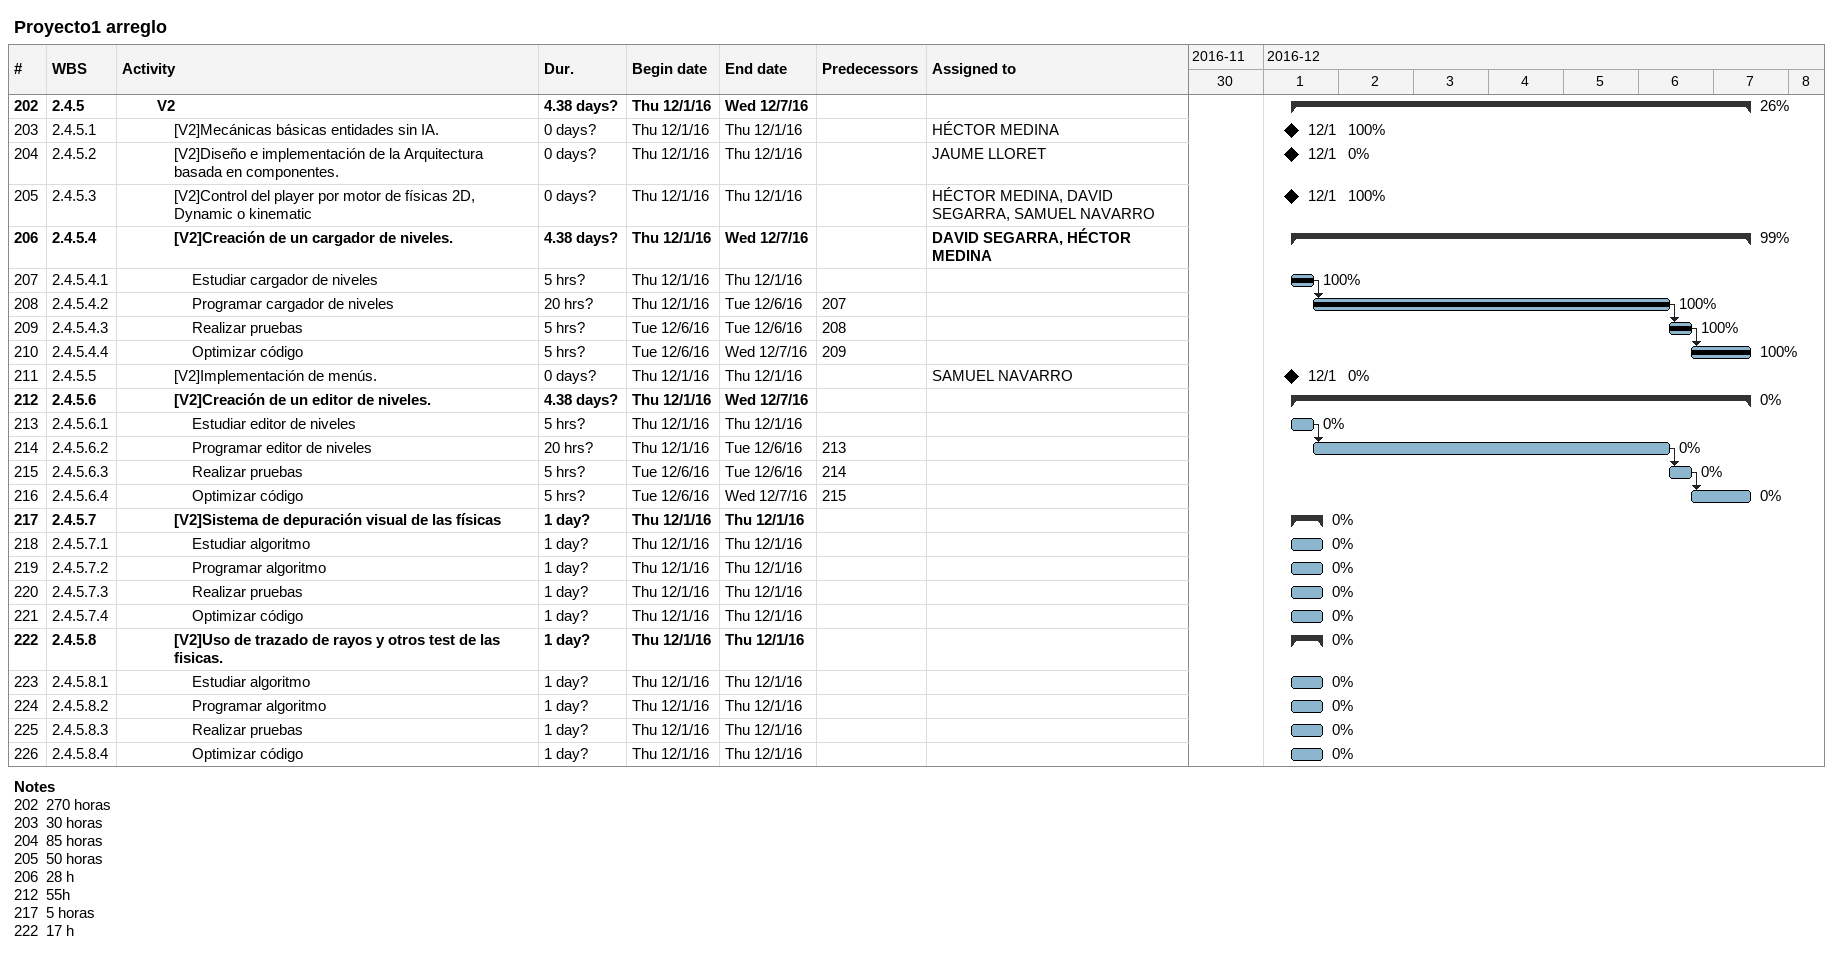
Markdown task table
Proyecto1 arreglo

| ID | WBS | Task | Duration | Start | Finish | Predecessors | Resources | % complete |
|---|---|---|---|---|---|---|---|---|
| 202 | 2.4.5 | **V2** | 4.38d? | 2016-12-01 | 2016-12-07 |  |  | 26 |
| 203 | 2.4.5.1 | [V2]Mecánicas básicas entidades sin IA. | 0d? | 2016-12-01 | 2016-12-01 |  | HÉCTOR MEDINA | 100 |
| 204 | 2.4.5.2 | [V2]Diseño e implementación de la Arquitectura basada en componentes. | 0d? | 2016-12-01 | 2016-12-01 |  | JAUME LLORET | 0 |
| 205 | 2.4.5.3 | [V2]Control del player por motor de físicas 2D, Dynamic o kinematic | 0d? | 2016-12-01 | 2016-12-01 |  | HÉCTOR MEDINA, DAVID SEGARRA, SAMUEL NAVARRO | 100 |
| 206 | 2.4.5.4 | **[V2]Creación de un cargador de niveles.** | 4.38d? | 2016-12-01 | 2016-12-07 |  | DAVID SEGARRA, HÉCTOR MEDINA | 99 |
| 207 | 2.4.5.4.1 | Estudiar cargador de niveles | 5h? | 2016-12-01 | 2016-12-01 |  |  | 100 |
| 208 | 2.4.5.4.2 | Programar cargador de niveles | 20h? | 2016-12-01 | 2016-12-06 | 207 |  | 100 |
| 209 | 2.4.5.4.3 | Realizar pruebas | 5h? | 2016-12-06 | 2016-12-06 | 208 |  | 100 |
| 210 | 2.4.5.4.4 | Optimizar código | 5h? | 2016-12-06 | 2016-12-07 | 209 |  | 100 |
| 211 | 2.4.5.5 | [V2]Implementación de menús. | 0d? | 2016-12-01 | 2016-12-01 |  | SAMUEL NAVARRO | 0 |
| 212 | 2.4.5.6 | **[V2]Creación de un editor de niveles.** | 4.38d? | 2016-12-01 | 2016-12-07 |  |  | 0 |
| 213 | 2.4.5.6.1 | Estudiar editor de niveles | 5h? | 2016-12-01 | 2016-12-01 |  |  | 0 |
| 214 | 2.4.5.6.2 | Programar editor de niveles | 20h? | 2016-12-01 | 2016-12-06 | 213 |  | 0 |
| 215 | 2.4.5.6.3 | Realizar pruebas | 5h? | 2016-12-06 | 2016-12-06 | 214 |  | 0 |
| 216 | 2.4.5.6.4 | Optimizar código | 5h? | 2016-12-06 | 2016-12-07 | 215 |  | 0 |
| 217 | 2.4.5.7 | **[V2]Sistema de depuración visual de las físicas** | 1d? | 2016-12-01 | 2016-12-01 |  |  | 0 |
| 218 | 2.4.5.7.1 | Estudiar algoritmo | 1d? | 2016-12-01 | 2016-12-01 |  |  | 0 |
| 219 | 2.4.5.7.2 | Programar algoritmo | 1d? | 2016-12-01 | 2016-12-01 |  |  | 0 |
| 220 | 2.4.5.7.3 | Realizar pruebas | 1d? | 2016-12-01 | 2016-12-01 |  |  | 0 |
| 221 | 2.4.5.7.4 | Optimizar código | 1d? | 2016-12-01 | 2016-12-01 |  |  | 0 |
| 222 | 2.4.5.8 | **[V2]Uso de trazado de rayos y otros test de las fisicas.** | 1d? | 2016-12-01 | 2016-12-01 |  |  | 0 |
| 223 | 2.4.5.8.1 | Estudiar algoritmo | 1d? | 2016-12-01 | 2016-12-01 |  |  | 0 |
| 224 | 2.4.5.8.2 | Programar algoritmo | 1d? | 2016-12-01 | 2016-12-01 |  |  | 0 |
| 225 | 2.4.5.8.3 | Realizar pruebas | 1d? | 2016-12-01 | 2016-12-01 |  |  | 0 |
| 226 | 2.4.5.8.4 | Optimizar código | 1d? | 2016-12-01 | 2016-12-01 |  |  | 0 |

Notes
- 202: 270 horas
- 203: 30 horas
- 204: 85 horas
- 205: 50 horas
- 206: 28 h
- 212: 55h
- 217: 5 horas
- 222: 17 h
